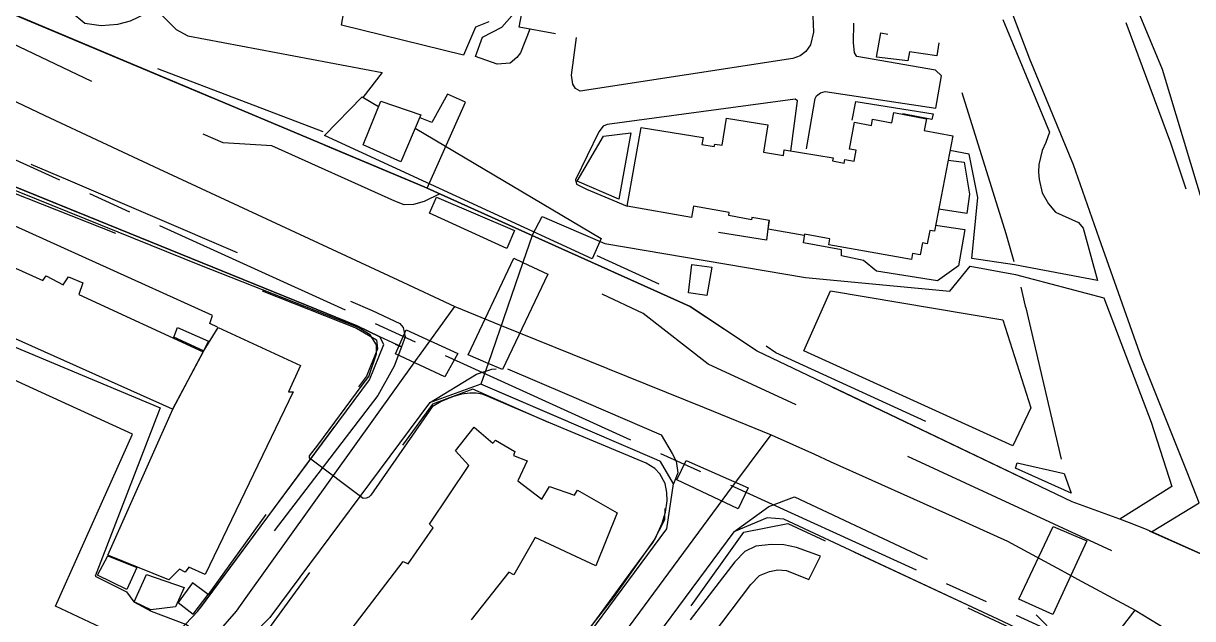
# Model space of a CAD drawing. Header units: millimetres. Extents: x 198785 to 203305, y 542885 to 545889.
# Drawn here: x 201508.2 to 201698.2, y 544538.7 to 544635.4 of the extents above; entities that cross this region are included whole.
import ezdxf

# ---------------------------------------------------------------- set-up
doc = ezdxf.new("R2010")
doc.units = ezdxf.units.MM
for name, pattern in [('FENCE_25K', [54.3, 28.7, -9.2, -16.4]), ('HIDDEN_BULD_25K', [28.8, 18.4, -10.4]), ('HIDDEN_EMD_25K', [50.97, 33.12, -5.36, 7.13, -5.36]), ('HIDDEN_IN_25K', [56.5, 36.5, -20])]:
    doc.linetypes.add(name, pattern=pattern)
for name, color, linetype in [('A0013111', 253, 'Continuous'), ('A0013114', 253, 'Continuous'), ('A0013117', 253, 'Continuous'), ('A0013118', 253, 'Continuous'), ('A0023214', 253, 'Continuous'), ('A0023217', 253, 'Continuous'), ('A0033324', 253, 'Continuous'), ('A0043325', 253, 'Continuous'), ('A0053326', 253, 'Continuous'), ('B0014111', 253, 'Continuous'), ('B0014115', 253, 'Continuous'), ('B0014116', 253, 'Continuous'), ('B0024120', 253, 'Continuous'), ('B0024127', 253, 'Continuous'), ('C0076117', 253, 'Continuous'), ('F0017111', 253, 'Continuous'), ('F0047224', 253, 'Continuous'), ('G0018117', 253, 'Continuous')]:
    doc.layers.add(name, color=color, linetype=linetype)

msp = doc.modelspace()

# ---------------------------------------------------------------- linework, layer by layer
at = {"layer": 'A0013111'}
msp.add_lwpolyline([(201729.32, 544504.35), (201709.13, 544575.29), (201693.28, 544627.88), (201684.37, 544649.31), (201666.82, 544682.06), (201654.39, 544704.28), (201636.4, 544728.62), (201621.21, 544749.8), (201603.03, 544770.8), (201582.94, 544793.04), (201564.31, 544811.63), (201563.44, 544812.15), (201549.95, 544814.63), (201497.63, 544855.08)], dxfattribs=at)
at = {"layer": 'A0013114'}
for points in [[(201417.63, 544661.85), (201430.52, 544653.32), (201458.71, 544633.39), (201465.51, 544628.99), (201480.67, 544620.74), (201490.04, 544615.64), (201562.43, 544586.26), (201566.09, 544584.47)], [(201724.58, 544504.35), (201719.6, 544520.3), (201713.4, 544543.01), (201690.69, 544553.16), (201687.89, 544554.24), (201686.33, 544554.86), (201678.59, 544557.69), (201646.39, 544573.08), (201627.41, 544582.16), (201626.67, 544582.65), (201616.54, 544589.39), (201590.87, 544600.95), (201573.78, 544608.65), (201573.29, 544608.86), (201502.82, 544638.46)], [(201576.7, 544504.33), (201584.81, 544515.52), (201596.08, 544530.74), (201612.76, 544553.29), (201613.82, 544560.62), (201611.72, 544564.22), (201611.1, 544564.51), (201582.54, 544576.79)], [(201652.78, 544504.34), (201665.24, 544521.25), (201673.25, 544531.75), (201671.29, 544536.33), (201667.33, 544538.21), (201631.77, 544554.85), (201629.03, 544555.07), (201623.61, 544552.82), (201603.32, 544525.39), (201587.22, 544504.34)]]:
    msp.add_lwpolyline(points, dxfattribs=at)
at = {"layer": 'A0013117'}
for points in [[(201508.2, 544504.32), (201529.21, 544532.32), (201534.53, 544537.82), (201536.55, 544539.9), (201564.41, 544577.5), (201566.78, 544583.24), (201566.09, 544584.47)], [(201582.54, 544576.79), (201574.18, 544573.77), (201548.22, 544538.87), (201541.76, 544532.4), (201531.75, 544518.93), (201520.32, 544504.33)]]:
    msp.add_lwpolyline(points, dxfattribs=at)
at = {"layer": 'A0013118'}
for points in [[(201580.1, 544662.61), (201580.42, 544664.02), (201623.74, 544657.06), (201627.84, 544655.49), (201630.76, 544652.46), (201633.9, 544646.05), (201635.98, 544640.11), (201636.4, 544637.86), (201636.59, 544633.99), (201636.09, 544631.89), (201635.31, 544630.83), (201634.42, 544630.14), (201633.19, 544629.7), (201598.68, 544624.37), (201597.9, 544624.82), (201597.45, 544625.54), (201597.25, 544627.01), (201598.09, 544633.09)], [(201590.51, 544634.47), (201588.98, 544630.59), (201588.36, 544629.84), (201587.3, 544628.93), (201585.16, 544628.79), (201581.66, 544630), (201582.78, 544633.15), (201585.94, 544634.8), (201587.58, 544636.6), (201589.38, 544641.16), (201591.19, 544650.92), (201591.18, 544653.03), (201591.06, 544653.77), (201590.58, 544654.33), (201589.12, 544655.28)], [(201691.48, 544552.81), (201699.25, 544557.51), (201697.28, 544562.49), (201689.94, 544580.9), (201682.96, 544600.5), (201678.83, 544612.44), (201671.71, 544629.58), (201664.65, 544648.27)], [(201502.08, 544642.08), (201507.34, 544642.53), (201509.5, 544642.24), (201512.95, 544640.5), (201515.95, 544637.28), (201518.19, 544635.45), (201520.84, 544635.07), (201523.53, 544635.25), (201525.6, 544635.81), (201526.87, 544636.39), (201528.11, 544636.99), (201529.69, 544637.37), (201530.15, 544637.29), (201530.98, 544636.45), (201533, 544634.39), (201534.9, 544633.38), (201566.5, 544627.41), (201563.36, 544623.38)], [(201583.8, 544635.67), (201581.65, 544634.79), (201581.16, 544633.63), (201579.7, 544630.21), (201559.91, 544635.08), (201561.26, 544642.78)], [(201635.46, 544615.01), (201636.85, 544623.21), (201637.06, 544623.6), (201637.69, 544624.13), (201638.45, 544624.34), (201656.44, 544621.6), (201657.39, 544626.85), (201656.42, 544627.82), (201643.6, 544630.01), (201643.23, 544630.59), (201643.08, 544632.31), (201643.11, 544635.45)], [(201667.36, 544636.02), (201674.9, 544617.72), (201674.31, 544616.04), (201673.72, 544614.74), (201673.17, 544612.48), (201673.12, 544611.25), (201673.23, 544610.03), (201673.74, 544607.88), (201674.78, 544606.08), (201675.9, 544604.73), (201679.65, 544603.03), (201680.36, 544602.15), (201682.7, 544593.62), (201669.25, 544596.16), (201662.28, 544597.18), (201663.25, 544607.09), (201661.86, 544614.16), (201658.73, 544614.72)], [(201573.78, 544608.65), (201580.01, 544622.61), (201577.09, 544623.9), (201574.54, 544619.28), (201572.66, 544620.04)], [(201632.88, 544614.65), (201633.96, 544622.79), (201633.6, 544623.09), (201603.06, 544618.98), (201602.41, 544618.68), (201601.7, 544617.77), (201597.91, 544609.96), (201598.06, 544609.3), (201599.67, 544608.47), (201606.28, 544605.73)], [(201539.76, 544586.02), (201538.47, 544586.62), (201538.95, 544587.93), (201463.29, 544622.18), (201422.12, 544584.04)], [(201658.44, 544613.2), (201661.05, 544612.83), (201661.92, 544607.65), (201661.5, 544604.52), (201656.92, 544605.23)], [(201590.87, 544600.95), (201592.49, 544604.05), (201602.68, 544599.66), (201635.25, 544594.1), (201658.74, 544591.89), (201662.02, 544595.96), (201669.37, 544594.62), (201683.72, 544590.79), (201691.43, 544570.6), (201694.78, 544560.14), (201686.33, 544554.86)], [(201629.33, 544603.38), (201628.94, 544600.2), (201621.14, 544601.42)], [(201656.42, 544602.63), (201661.18, 544601.9), (201660.12, 544596.02), (201656.71, 544593.57), (201646.81, 544595.17), (201644.68, 544596.87), (201641.11, 544597.64), (201641.14, 544598.63), (201634.95, 544599.74), (201635.19, 544601.14)], [(201482.36, 544593.03), (201530.42, 544572.92), (201519.84, 544545.61), (201524.95, 544543.05), (201526.15, 544541.41), (201528.95, 544539.91), (201534.53, 544537.81), (201534.53, 544537.81), (201529.21, 544532.32), (201528.17, 544533.77), (201513.4, 544540.74), (201525.94, 544568.66), (201476.33, 544591.36)]]:
    msp.add_lwpolyline(points, dxfattribs=at)
at = {"layer": 'A0023214'}
for points in [[(201365.91, 544709.46), (201373.79, 544704.28), (201389.83, 544693.74), (201411.59, 544679.44), (201414.33, 544677.63), (201420.67, 544673.46), (201421.75, 544672.76), (201426.23, 544669.85), (201457.42, 544649.57), (201471.74, 544641.06), (201473.89, 544639.78), (201480.04, 544636.13), (201485.55, 544632.85), (201488.16, 544631.61), (201491.99, 544629.79), (201511.71, 544620.42), (201530.23, 544611.79), (201569.03, 544593.71), (201578.29, 544589.4), (201585.83, 544586.34), (201602.99, 544579.38), (201603.12, 544579.33), (201618.82, 544572.97), (201629.67, 544568.58)], [(201581.85, 544504.33), (201581.85, 544504.34), (201602.32, 544531.68), (201605.9, 544536.46), (201622.66, 544559.11), (201629.67, 544568.58)], [(201629.67, 544568.58), (201636.71, 544565.41), (201639.3, 544564.24), (201659.58, 544555.1), (201668.09, 544551.26), (201677.4, 544546.23), (201679.44, 544545.13), (201688.86, 544540.05)], [(201661.87, 544504.35), (201661.87, 544504.35), (201667.61, 544512.6), (201672.02, 544518.3), (201682.58, 544531.94), (201688.86, 544540.05)], [(201688.86, 544540.05), (201697.56, 544534.74), (201702.45, 544531.3), (201702.89, 544530.99), (201704.77, 544529.67), (201710.24, 544524.03), (201713.45, 544518.93), (201715.06, 544516.38), (201716.78, 544513.22), (201721.62, 544504.35), (201721.62, 544504.35)]]:
    msp.add_lwpolyline(points, dxfattribs=at)
at = {"layer": 'A0023217'}
msp.add_lwpolyline([(201514.26, 544504.33), (201514.26, 544504.33), (201524.51, 544517.86), (201536.2, 544532.32), (201542.8, 544539.9), (201544.4, 544542.13), (201572.26, 544581), (201572.58, 544581.44), (201578.29, 544589.4)], dxfattribs=at)
at = {"layer": 'A0033324', "linetype": 'HIDDEN_IN_25K', "flags": 128}
for points in [[(201569.61, 544582.83), (201566.09, 544584.47), (201562.43, 544586.26), (201490.04, 544615.64), (201480.67, 544620.74), (201465.51, 544628.99), (201458.71, 544633.39), (201430.52, 544653.32), (201417.63, 544661.85), (201415.97, 544663.02), (201417.55, 544664.55), (201418.26, 544664.8), (201418.73, 544664.88), (201419.45, 544664.77), (201442.38, 544650.4), (201473.49, 544629.97), (201493.01, 544619.87), (201496.37, 544618.13), (201515.4, 544609.96), (201543.84, 544597.77), (201554.37, 544593.25), (201564.87, 544588.74), (201569.39, 544586.64), (201569.93, 544586), (201570.23, 544584.46), (201569.61, 544582.83)], [(201571.58, 544605.95), (201570.07, 544605.92), (201568.53, 544606.5), (201548.57, 544615.5), (201540.67, 544616.01), (201536.51, 544617.78), (201496.38, 544636.88), (201495.32, 544637.6), (201494.64, 544638.64), (201494.03, 544640.06), (201493.58, 544641.59), (201493.42, 544643.29), (201494.4, 544645.21), (201500.55, 544649.7), (201500.82, 544648.36), (201502.08, 544642.08), (201502.82, 544638.46), (201573.29, 544608.86), (201573.78, 544608.65), (201575.85, 544607.71), (201573.3, 544606.47), (201571.58, 544605.95)], [(201713.4, 544543.01), (201717.58, 544527.71), (201716.3, 544529.77), (201714.81, 544532.37), (201712.95, 544535.59), (201712.4, 544536.39), (201711.65, 544537.06), (201710.79, 544537.59), (201709.77, 544538.39), (201707.89, 544539.15), (201619.45, 544580.06), (201608.91, 544588.28), (201589.35, 544597.45), (201588.65, 544598.17), (201588.32, 544598.97), (201588.03, 544599.93), (201588.61, 544601.96), (201590.87, 544600.95), (201616.54, 544589.39), (201626.67, 544582.65), (201627.41, 544582.16), (201646.39, 544573.08), (201678.59, 544557.69), (201686.33, 544554.86), (201687.89, 544554.24), (201690.69, 544553.16), (201713.4, 544543.01)], [(201569.61, 544582.83), (201568.45, 544579.72), (201565.77, 544574.94), (201538.8, 544539.7), (201538.35, 544539.23), (201537.86, 544539.18), (201536.55, 544539.9), (201564.41, 544577.5), (201566.78, 544583.24), (201566.09, 544584.47), (201569.61, 544582.83)], [(201586.84, 544579.3), (201596.87, 544574.99), (201611.8, 544568.57), (201613.62, 544565.55), (201614.24, 544564.27), (201614.54, 544562.36), (201613.82, 544560.62), (201611.72, 544564.22), (201611.1, 544564.51), (201582.54, 544576.79), (201574.18, 544573.77), (201581.84, 544578.39), (201584.3, 544579.24), (201586.84, 544579.3)], [(201676.39, 544534.35), (201671.29, 544536.33), (201667.33, 544538.21), (201631.77, 544554.85), (201629.03, 544555.07), (201623.61, 544552.82), (201629.34, 544556.9), (201633.46, 544558.47), (201652.4, 544549.61), (201671.15, 544540.83), (201674.13, 544537.97), (201676.2, 544535.67), (201676.41, 544535.26), (201676.46, 544534.84), (201676.39, 544534.35)]]:
    msp.add_lwpolyline(points, dxfattribs=at)
at = {"layer": 'A0043325'}
for points in [[(201588.01, 544601.75), (201586.73, 544598.84), (201574.18, 544604.56), (201575.34, 544607.18), (201588.01, 544601.75)], [(201593.43, 544594.66), (201586.07, 544579.16), (201583.71, 544580.17), (201580.49, 544581.55), (201587.87, 544597.27), (201589.36, 544596.57), (201593.43, 544594.66)], [(201578.8, 544581.78), (201576.65, 544577.97), (201568.66, 544581.72), (201570.37, 544585.59), (201578.8, 544581.78)], [(201625.96, 544559.94), (201624.31, 544556.52), (201614.39, 544561.23), (201615.88, 544564.4), (201625.96, 544559.94)], [(201680.98, 544551.31), (201675.48, 544539.36), (201669.94, 544541.86), (201675.5, 544553.66), (201680.98, 544551.31)]]:
    msp.add_lwpolyline(points, dxfattribs=at)
at = {"layer": 'A0053326'}
msp.add_lwpolyline([(201502.82, 544638.46), (201573.29, 544608.86), (201573.78, 544608.65), (201590.87, 544600.95), (201589.36, 544596.57), (201583.71, 544580.17), (201582.54, 544576.79), (201574.18, 544573.77), (201548.22, 544538.87), (201541.76, 544532.4), (201534.53, 544537.81), (201536.55, 544539.9), (201564.41, 544577.5), (201566.78, 544583.24), (201566.09, 544584.47), (201562.43, 544586.26), (201490.04, 544615.64), (201465.51, 544628.99), (201458.71, 544633.39), (201430.52, 544653.32)], dxfattribs=at)
at = {"layer": 'B0014111'}
for points in [[(201572.76, 544620.54), (201569.5, 544612.89), (201563.39, 544615.66), (201566.27, 544622.77), (201572.76, 544620.54)], [(201606.91, 544617.6), (201604.92, 544606.82), (201598.15, 544609.79), (201602.44, 544617.07), (201606.91, 544617.6)], [(201468.82, 544612.82), (201511.38, 544593.62), (201511.88, 544594.37), (201514.69, 544592.94), (201515.52, 544594.22), (201517.86, 544593.23), (201517.23, 544591.33), (201537.4, 544582.04), (201532.45, 544572.73), (201471.04, 544600.16), (201434.66, 544566.44), (201427.03, 544573.77), (201450.06, 544594.55), (201445.58, 544598.44), (201453.9, 544606.92), (201458.37, 544602.76), (201468.82, 544612.82)], [(201671.86, 544572.96), (201668.97, 544566.77), (201634.98, 544582.18), (201639.36, 544591.96), (201667.33, 544587.22), (201671.86, 544572.96)], [(201552.05, 544575.52), (201537.75, 544545.89), (201535.08, 544547.06), (201534.46, 544546.26), (201533.59, 544546.73), (201531.81, 544544.98), (201521.91, 544548.99), (201532.47, 544572.72), (201537.42, 544582.03), (201539.82, 544585.99), (201553.23, 544579.82), (201551.3, 544575.52), (201552.05, 544575.52)], [(201532.9, 544540.59), (201528.92, 544540.12), (201526.19, 544541.45), (201528.22, 544545.84), (201534.35, 544543.77), (201532.9, 544540.59)]]:
    msp.add_lwpolyline(points, dxfattribs=at)
at = {"layer": 'B0014115'}
for points in [[(201654.92, 544619.89), (201654.56, 544618), (201659.19, 544617.12), (201656.23, 544601.63), (201655.45, 544601.77), (201655.06, 544599.59), (201654.27, 544599.73), (201653.93, 544597.81), (201652.66, 544598.04), (201652.48, 544597.05), (201639.07, 544599.44), (201639.24, 544600.42), (201635.12, 544601.15), (201635.08, 544600.94), (201629.19, 544601.99), (201629.44, 544603.36), (201626.58, 544603.86), (201626.52, 544603.51), (201622.81, 544604.17), (201622.89, 544604.67), (201617.06, 544605.7), (201616.73, 544603.87), (201606.28, 544605.73), (201608.55, 544618.48), (201618.63, 544616.87), (201618.45, 544615.72), (201620.45, 544615.4), (201620.52, 544615.79), (201621.75, 544615.59), (201622.46, 544619.99), (201629.17, 544618.9), (201628.46, 544614.48), (201631.68, 544613.96), (201631.82, 544614.83), (201639.75, 544613.54), (201639.66, 544613.06), (201641.54, 544612.7), (201641.65, 544613.28), (201643.18, 544612.99), (201643.52, 544614.78), (201642.43, 544614.99), (201643.26, 544619.34), (201645.98, 544618.82), (201646.17, 544619.82), (201649.28, 544619.23), (201649.6, 544620.91), (201654.92, 544619.89)], [(201557.93, 544532.35), (201569.9, 544548), (201570.73, 544547.62), (201574.77, 544553.47), (201574.21, 544554.03), (201580.56, 544563.56), (201578.39, 544565.96), (201581.43, 544569.78)], [(201581.43, 544569.78), (201584.5, 544567.22), (201584.89, 544567.68), (201588.04, 544565.84), (201587.83, 544565.22), (201590.06, 544564.31), (201588.56, 544561.08), (201592.46, 544558.09), (201593.69, 544560.14), (201597.72, 544558.73), (201598.22, 544559.59), (201604.65, 544555.87), (201601.23, 544547.28), (201591.33, 544551.9), (201587.86, 544545.82), (201587.09, 544546.26), (201580.96, 544538.48)]]:
    msp.add_lwpolyline(points, dxfattribs=at)
at = {"layer": 'B0014116', "linetype": 'HIDDEN_BULD_25K', "flags": 128}
for points in [[(201602.43, 544657.32), (201598.74, 544632.97), (201588.76, 544634.79), (201593.44, 544658.95), (201602.43, 544657.32)], [(201656.94, 544632.25), (201656.62, 544630.13), (201652.17, 544630.78), (201651.88, 544629.3), (201646.83, 544629.9), (201647.53, 544633.85), (201656.94, 544632.25)], [(201643.45, 544622.68), (201655.99, 544620.7), (201655.79, 544619.78), (201649.52, 544620.99), (201649.21, 544619.36), (201646.05, 544619.9), (201645.91, 544619.1), (201642.86, 544619.7), (201643.45, 544622.68)], [(201620.06, 544595.81), (201619.25, 544591.2), (201616.27, 544591.64), (201616.83, 544596.21), (201620.06, 544595.81)], [(201538.25, 544583.77), (201537.47, 544582.18), (201532.63, 544584.42), (201533.22, 544585.97), (201538.25, 544583.77)], [(201526.65, 544546.98), (201525, 544543.41), (201520.24, 544545.76), (201521.91, 544548.91), (201526.65, 544546.98)]]:
    msp.add_lwpolyline(points, dxfattribs=at)
at = {"layer": 'B0024120', "linetype": 'FENCE_25K', "flags": 128}
for points in [[(201727.89, 544504.35), (201721.77, 544525.48), (201703.55, 544589.24), (201703.55, 544589.24), (201694.63, 544615.93), (201682.26, 544649.34), (201682.26, 544649.34), (201667.4, 544678.12), (201654.16, 544702.45), (201633.14, 544729.55), (201616.72, 544751.39), (201602.07, 544770.17), (201593.17, 544780.13), (201578.55, 544796.48), (201578.46, 544796.57), (201562.81, 544811.99), (201561.07, 544812.25), (201557.01, 544812.88), (201551.45, 544813.74), (201549.88, 544814.35), (201506.11, 544848.1), (201497.64, 544854.13)], [(201669.16, 544596.67), (201667.9, 544601.22), (201644.37, 544676.37), (201638.29, 544696.52), (201632.13, 544706.58), (201615.62, 544727.65), (201584.3, 544765.22)], [(201556.88, 544617.77), (201523.13, 544630.65), (201515.1, 544633.72)], [(201410.52, 544574.16), (201410.28, 544574.39), (201463.01, 544624.06), (201464.97, 544624.24), (201562.34, 544585.91), (201565.59, 544584), (201565.75, 544582.55), (201563.93, 544578.1), (201538.2, 544542.63)], [(201611.5, 544593.05), (201601.42, 544597.61)], [(201670.26, 544592.54), (201670.98, 544589.47), (201671.05, 544589.19), (201677.19, 544562.92), (201670.14, 544563.98), (201669.4, 544564.09), (201630.46, 544581.86), (201628.61, 544583.15), (201619.88, 544589.26), (201611.64, 544592.99)], [(201597.04, 544532.77), (201606.96, 544546.29), (201610.52, 544551.13), (201612.4, 544554.78), (201612.64, 544559.27), (201610.37, 544563.21), (201581.24, 544575.95), (201574.65, 544573.54), (201543.74, 544531.22), (201577.18, 544505.73), (201590.11, 544523.33)], [(201616.72, 544540.78), (201625.23, 544552.77), (201632.41, 544554.17), (201671.13, 544535.99), (201672.45, 544532.07), (201652.22, 544504.34)]]:
    msp.add_lwpolyline(points, dxfattribs=at)
at = {"layer": 'B0024127'}
msp.add_lwpolyline([(201535.78, 544539.44), (201538.2, 544542.63), (201535.68, 544544.53), (201533.33, 544541.3), (201535.78, 544539.44)], dxfattribs=at)
at = {"layer": 'C0076117'}
for points in [[(201557.1, 544617.19), (201563.22, 544623.47), (201565.91, 544621.88)], [(201571.83, 544618.37), (201602.07, 544600.46), (201600.63, 544597.16), (201557.1, 544617.19)], [(201678.45, 544559.1), (201669.39, 544563.13), (201669.67, 544564), (201677.31, 544562.28), (201678.45, 544559.1)]]:
    msp.add_lwpolyline(points, dxfattribs=at)
at = {"layer": 'F0017111', "elevation": 20}
msp.add_lwpolyline([(201599.56, 544536.34), (201604.18, 544542.24), (201610.85, 544551.66), (201611.97, 544554.23), (201612.51, 544555.99), (201612.79, 544557.82), (201612.77, 544559.17), (201612.46, 544560.67), (201611.6, 544562.2), (201610.78, 544563.07), (201609.36, 544563.95), (201593.56, 544570.57), (201583.45, 544574.89), (201582.72, 544575.16), (201581.76, 544575.31), (201580.73, 544575.32), (201579.4, 544575.16), (201577.94, 544574.72), (201576.09, 544573.96), (201574.63, 544573.08), (201564.66, 544558.77), (201564.31, 544558.45), (201563.9, 544558.26), (201563.38, 544558.2), (201554.7, 544564.76), (201554.67, 544564.89), (201554.67, 544565.03), (201554.69, 544565.15), (201556.06, 544566.89), (201563.23, 544576.64), (201564.32, 544578.01), (201565.57, 544581.72), (201565.57, 544583.2), (201564.54, 544584.78), (201562.62, 544585.97), (201536.86, 544596.12), (201488.85, 544615.49)], dxfattribs=at)
at = {"layer": 'F0047224'}
msp.add_lwpolyline([(201620.14, 544536), (201626.39, 544544.24), (201627.8, 544545.69), (201629.44, 544546.38), (201630.8, 544546.63), (201632.19, 544546.51), (201635.81, 544545.05), (201637.69, 544548.83), (201633.8, 544550.27), (201631.75, 544550.67), (201629.72, 544550.75), (201627.19, 544550.46), (201625.43, 544549.59), (201623.81, 544547.93), (201616.52, 544538.49)], dxfattribs=at)
at = {"layer": 'G0018117', "linetype": 'HIDDEN_EMD_25K', "flags": 128}
msp.add_lwpolyline([(201746.09, 544504.36), (201746.09, 544504.36), (201733.86, 544509.92), (201712.84, 544519.49), (201474.47, 544627.97), (201402.52, 544674.32), (201399.55, 544671.49), (201402.15, 544669.81), (201361.44, 544631.05), (201360.82, 544630.46), (201357.08, 544626.9), (201228.29, 544504.29), (201228.29, 544504.29)], dxfattribs=at)

doc.saveas('drawing.dxf')
